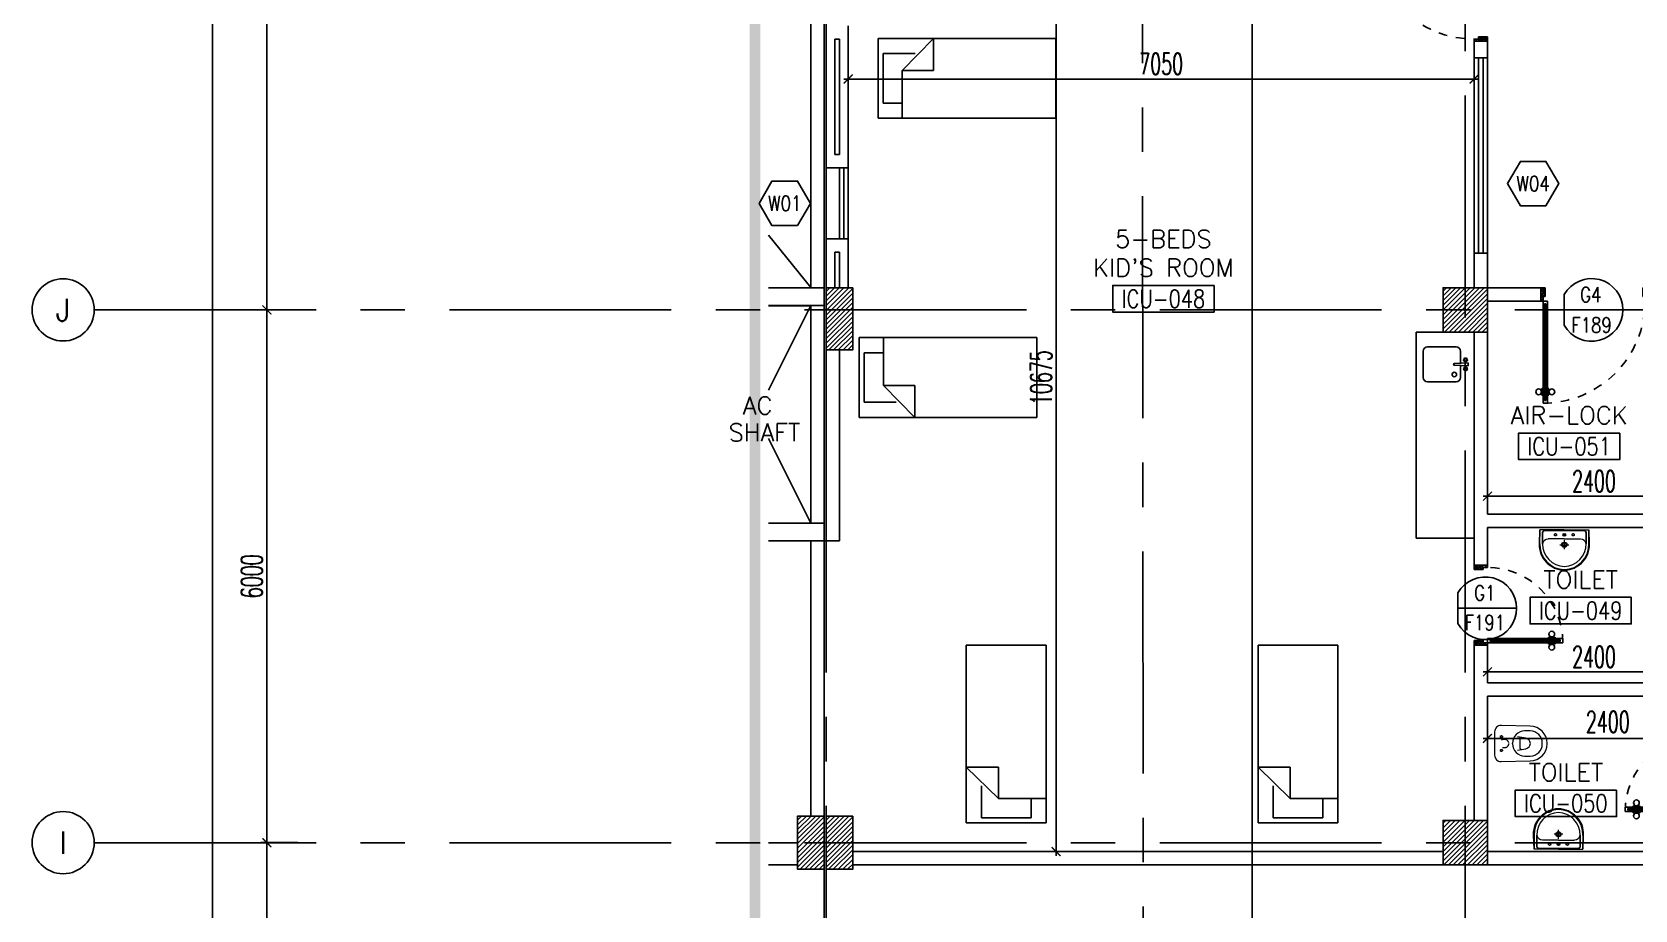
# Model space of a CAD drawing. Extents: x 276011.4 to 276105.3, y 57291.9 to 57371.4.
# Drawn here: x 276011.43 to 276029.49, y 57329.23 to 57339.11 of the extents above; entities that cross this region are included whole.
import ezdxf
from ezdxf.enums import TextEntityAlignment as Align

# ---------------------------------------------------------------- set-up
doc = ezdxf.new("R2010")
doc.units = 0
doc.header["$MEASUREMENT"] = 0
doc.header["$PDMODE"] = 34
for name, pattern in [('CENTER2', [1.125, 0.75, -0.125, 0.125, -0.125]), ('CENTERX2', [4, 2.5, -0.5, 0.5, -0.5]), ('DASHED', [0.75, 0.5, -0.25]), ('HIDDEN', [0.375, 0.25, -0.125]), ('HIDDEN2', [0.1875, 0.125, -0.0625])]:
    doc.linetypes.add(name, pattern=pattern)
doc.layers.get('0').update_dxf_attribs({"linetype": 'CONTINUOUS'})
doc.layers.get('DEFPOINTS').update_dxf_attribs({"linetype": 'CONTINUOUS'})
for name, color, linetype in [('AX-CR', 2, 'CONTINUOUS'), ('AX-DIM', 4, 'CONTINUOUS'), ('AX-TXT', 2, 'CONTINUOUS'), ('AXES', 11, 'CENTERX2'), ('COL', 5, 'CONTINUOUS'), ('DIM', 4, 'CONTINUOUS'), ('DOOR', 7, 'CONTINUOUS'), ('DOOR-CR', 2, 'CONTINUOUS'), ('DOOR-NO', 3, 'CONTINUOUS'), ('ELEV', 2, 'CONTINUOUS'), ('FIX', 3, 'CONTINUOUS'), ('FUR', 4, 'CONTINUOUS'), ('HAT', 8, 'CONTINUOUS'), ('INSUL', 4, 'CONTINUOUS'), ('NON-MEDICAL', 5, 'CONTINUOUS'), ('RM-BOX', 4, 'CONTINUOUS'), ('RM-NAME', 2, 'CONTINUOUS'), ('RM-NO', 2, 'CONTINUOUS'), ('ROOF', 7, 'CONTINUOUS'), ('SHAFT', 3, 'CONTINUOUS'), ('SUNI-FUR', 11, 'CONTINUOUS'), ('WALL', 2, 'CONTINUOUS'), ('WIN', 3, 'CONTINUOUS'), ('WIN-BOX', 4, 'CONTINUOUS'), ('WIN-NO', 5, 'CONTINUOUS')]:
    doc.layers.add(name, color=color, linetype=linetype)
doc.styles.add('ROMANS', font='ROMANS.shx', dxfattribs={"width": 0.6})
doc.dimstyles.new('STANDARD in', dxfattribs={"dimtxt": 0.24, "dimasz": 0.1, "dimexe": 0.07, "dimexo": 0.05, "dimgap": 0.05, "dimtad": 1, "dimdec": 0, "dimlfac": 1000, "dimzin": 0, "dimdsep": 46, "dimtxsty": 'ROMANS', "dimblk": 'ARCHTICK', "dimcen": 0.05, "dimdle": 0.05, "dimclrd": 4, "dimclre": 4, "dimclrt": 2, "dimadec": 0, "dimazin": 0, "dimtfac": 1, "dimtdec": 0, "dimtmove": 2, "dimatfit": 3, "dimfxl": 0, "dimtolj": 1, "dimtzin": 0, "dimarcsym": 0})

# ---------------------------------------------------------------- blocks, each defined once
blk = doc.blocks.new('*X83')
at = {"color": 0}
for p, q in [((73379, 149535), (73834, 149990)), ((73379, 149588), (73781, 149990)), ((73379, 149641), (73728, 149990)), ((73379, 149694), (73675, 149990)), ((73379, 149747), (73622, 149990)), ((73379, 149800), (73569, 149990)), ((73379, 149853), (73516, 149990)), ((73379, 149906), (73463, 149990)), ((73379, 149959), (73410, 149990)), ((73387, 149490), (73879, 149982)), ((73440, 149490), (73879, 149929)), ((73493, 149490), (73879, 149876)), ((73546, 149490), (73879, 149822)), ((73599, 149490), (73879, 149769)), ((73653, 149490), (73879, 149716)), ((73706, 149490), (73879, 149663)), ((73759, 149490), (73879, 149610)), ((73812, 149490), (73879, 149557)), ((73865, 149490), (73879, 149504))]:
    blk.add_line(p, q, dxfattribs=at)
blk = doc.blocks.new('*X82')
at = {"color": 0}
for p, q in [((73379, 155527), (73842, 155990)), ((73379, 155580), (73789, 155990)), ((73379, 155633), (73736, 155990)), ((73379, 155686), (73683, 155990)), ((73379, 155739), (73629, 155990)), ((73379, 155793), (73576, 155990)), ((73379, 155846), (73523, 155990)), ((73379, 155899), (73470, 155990)), ((73379, 155952), (73417, 155990)), ((73395, 155490), (73879, 155974)), ((73448, 155490), (73879, 155921)), ((73501, 155490), (73879, 155868)), ((73554, 155490), (73879, 155815)), ((73607, 155490), (73879, 155762)), ((73660, 155490), (73879, 155709)), ((73713, 155490), (73879, 155656)), ((73766, 155490), (73879, 155603)), ((73819, 155490), (73879, 155550)), ((73872, 155490), (73879, 155497))]:
    blk.add_line(p, q, dxfattribs=at)
blk = doc.blocks.new('AXL')
at = {"layer": 'AX-CR'}
blk.add_circle((-350, 0), 350, dxfattribs=at)
at = {"layer": 'AX-TXT', "style": 'ROMANS'}
blk.add_attdef('AX', text='', height=250, dxfattribs=at).set_placement((-350, 0), align=Align.MIDDLE)
blk = doc.blocks.new('_ARCHTICK')
at = {"color": 0, "linetype": 'ByBlock', "const_width": 0.15}
blk.add_lwpolyline([(-0.5, -0.5), (0.5, 0.5)], dxfattribs=at)
blk = doc.blocks.new('*D126')
at = {"layer": 'AX-DIM', "color": 4, "lineweight": -2, "ltscale": 0.3}
for p, q in [((276013.466, 57298.463), (276013.466, 57357.883)), ((276017.488, 57357.833), (276013.396, 57357.833)), ((276018.167, 57298.513), (276013.396, 57298.513))]:
    blk.add_line(p, q, dxfattribs=at)
at = {"layer": 'DEFPOINTS', "color": 0, "ltscale": 0.3}
for p in [(276013.466, 57357.833), (276017.538, 57357.833), (276018.217, 57298.513)]:
    blk.add_point(p, dxfattribs=at)
at = {"layer": 'AX-DIM', "color": 4, "lineweight": -2, "ltscale": 0.3, "xscale": 0.1, "yscale": 0.1, "zscale": 0.1}
for p, rotation in [((276013.466, 57357.833), 90), ((276013.466, 57298.513), 270)]:
    blk.add_blockref('_ARCHTICK', p, dxfattribs=dict(at, rotation=rotation))
at = {"layer": 'AX-DIM', "color": 2, "ltscale": 0.3, "insert": (276013.296, 57328.173), "char_height": 0.24, "attachment_point": 5, "rotation": 90, "style": 'ROMANS'}
blk.add_mtext('\\A1;59320', dxfattribs=at)
blk = doc.blocks.new('*D121')
at = {"layer": 'AX-DIM', "color": 4, "lineweight": -2, "ltscale": 0.3}
for p, q in [((276014.428, 57343.183), (276014.008, 57343.183)), ((276014.078, 57335.933), (276014.078, 57343.233)), ((276014.428, 57335.983), (276014.008, 57335.983))]:
    blk.add_line(p, q, dxfattribs=at)
at = {"layer": 'DEFPOINTS', "color": 0, "ltscale": 0.3}
for p in [(276014.078, 57343.183), (276014.478, 57343.183), (276014.478, 57335.983)]:
    blk.add_point(p, dxfattribs=at)
at = {"layer": 'AX-DIM', "color": 4, "lineweight": -2, "ltscale": 0.3, "xscale": 0.1, "yscale": 0.1, "zscale": 0.1}
for p, rotation in [((276014.078, 57343.183), 90), ((276014.078, 57335.983), 270)]:
    blk.add_blockref('_ARCHTICK', p, dxfattribs=dict(at, rotation=rotation))
at = {"layer": 'AX-DIM', "color": 2, "ltscale": 0.3, "insert": (276013.908, 57339.583), "char_height": 0.24, "attachment_point": 5, "rotation": 90, "style": 'ROMANS'}
blk.add_mtext('\\A1;7200', dxfattribs=at)
blk = doc.blocks.new('*D120')
at = {"layer": 'AX-DIM', "color": 4, "lineweight": -2, "ltscale": 0.3}
for p, q in [((276014.428, 57335.983), (276014.008, 57335.983)), ((276014.078, 57329.933), (276014.078, 57336.033)), ((276014.428, 57329.983), (276014.008, 57329.983))]:
    blk.add_line(p, q, dxfattribs=at)
at = {"layer": 'DEFPOINTS', "color": 0, "ltscale": 0.3}
for p in [(276014.078, 57335.983), (276014.478, 57335.983), (276014.478, 57329.983)]:
    blk.add_point(p, dxfattribs=at)
at = {"layer": 'AX-DIM', "color": 4, "lineweight": -2, "ltscale": 0.3, "xscale": 0.1, "yscale": 0.1, "zscale": 0.1}
for p, rotation in [((276014.078, 57335.983), 90), ((276014.078, 57329.983), 270)]:
    blk.add_blockref('_ARCHTICK', p, dxfattribs=dict(at, rotation=rotation))
at = {"layer": 'AX-DIM', "color": 2, "ltscale": 0.3, "insert": (276013.908, 57332.983), "char_height": 0.24, "attachment_point": 5, "rotation": 90, "style": 'ROMANS'}
blk.add_mtext('\\A1;6000', dxfattribs=at)
blk = doc.blocks.new('*D119')
at = {"layer": 'AX-DIM', "color": 4, "lineweight": -2, "ltscale": 0.3}
for p, q in [((276014.428, 57329.983), (276014.008, 57329.983)), ((276014.078, 57326.333), (276014.078, 57330.033)), ((276014.428, 57326.383), (276014.008, 57326.383))]:
    blk.add_line(p, q, dxfattribs=at)
at = {"layer": 'DEFPOINTS', "color": 0, "ltscale": 0.3}
for p in [(276014.078, 57329.983), (276014.478, 57329.983), (276014.478, 57326.383)]:
    blk.add_point(p, dxfattribs=at)
at = {"layer": 'AX-DIM', "color": 4, "lineweight": -2, "ltscale": 0.3, "xscale": 0.1, "yscale": 0.1, "zscale": 0.1}
for p, rotation in [((276014.078, 57329.983), 90), ((276014.078, 57326.383), 270)]:
    blk.add_blockref('_ARCHTICK', p, dxfattribs=dict(at, rotation=rotation))
at = {"layer": 'AX-DIM', "color": 2, "ltscale": 0.3, "insert": (276013.908, 57328.183), "char_height": 0.24, "attachment_point": 5, "rotation": 90, "style": 'ROMANS'}
blk.add_mtext('\\A1;3600', dxfattribs=at)
blk = doc.blocks.new('COL50')
at = {"layer": 'COL'}
blk.add_lwpolyline([(-250, 250), (-250, -250), (250, -250), (250, 250)], close=True, dxfattribs=at)
blk = doc.blocks.new('WW1')
at = {"layer": 'WIN-BOX'}
blk.add_lwpolyline([(144, -250), (289, 0), (144, 250), (-144, 250), (-289, 0), (-144, -250)], close=True, dxfattribs=at)
at = {"layer": 'WIN-NO', "style": 'ROMANS', "width": 0.8}
blk.add_attdef('W00', text='', height=170, dxfattribs=at).set_placement((0, 0), align=Align.MIDDLE)
blk = doc.blocks.new('DD1')
at = {"layer": 'DOOR-CR'}
blk.add_line((-308, 0), (353, 0), dxfattribs=at)
blk.add_lwpolyline([(-308, -173, 3.820224), (-308, 173)], format="xyb", close=True, dxfattribs=at)
at = {"layer": 'DOOR-NO', "color": 255, "style": 'ROMANS', "width": 0.8}
for tag, p in [('G', (0, 184)), ('000', (0, -141))]:
    blk.add_attdef(tag, text='', height=204, dxfattribs=at).set_placement(p, align=Align.MIDDLE)
blk = doc.blocks.new('RM1')
at = {"layer": 'RM-BOX'}
blk.add_lwpolyline([(570, -200), (-570, -200), (-570, -500), (570, -500)], close=True, dxfattribs=at)
at = {"layer": 'RM-NAME', "style": 'ROMANS'}
for tag, p in [('ROOMNAME1', (0, 324)), ('ROOMNAME2', (0, 0))]:
    blk.add_attdef(tag, text='', height=200, dxfattribs=at).set_placement(p, align=Align.MIDDLE)
at = {"layer": 'RM-NO', "style": 'ROMANS', "width": 0.8}
blk.add_attdef('ROOMNO', text='', height=200, dxfattribs=at).set_placement((0, -350), align=Align.MIDDLE)
blk = doc.blocks.new('DOOR100')
at = {"layer": 'DOOR', "color": 0, "linetype": 'ByBlock'}
for p, q in [((-25, 1300), (-75, 1300)), ((-75, 1300), (-25, 1300)), ((-75, 1250), (-75, 1300)), ((-42, 1270), (-58, 1270)), ((-58, 1250), (-58, 1270)), ((-42, 1250), (-42, 1270)), ((-25, 1250), (-25, 1300)), ((-82, 1205), (-91, 1205)), ((-91, 1205), (-91, 1140)), ((-82, 1140), (-91, 1140)), ((-75, 1218), (-82, 1218)), ((-82, 1128), (-82, 1218)), ((-82, 1205), (-82, 1140)), ((-75, 1128), (-82, 1128)), ((-58, 1250), (-75, 1250)), ((-25, 1250), (-42, 1250)), ((-25, 1218), (-18, 1218)), ((-25, 1128), (-18, 1128)), ((-18, 1128), (-18, 1218)), ((-18, 1205), (-9, 1205)), ((-18, 1205), (-18, 1140)), ((-18, 1140), (-9, 1140)), ((-9, 1205), (-9, 1140)), ((-75, 200), (-58, 200)), ((-75, 150), (-75, 200)), ((-58, 200), (-58, 180)), ((-42, 200), (-25, 200)), ((-42, 180), (-42, 200)), ((-25, 200), (-25, 150)), ((-1200, 0), (-1200, 150)), ((-1200, 150), (-1175, 150)), ((-1200, 150), (-1200, 0)), ((-1150, 0), (-1200, 0)), ((-1175, 150), (-1175, 100)), ((-1175, 100), (-1150, 100)), ((-1150, 100), (-1150, 0)), ((-75, 150), (-25, 150)), ((-58, 180), (-42, 180)), ((-50, 100), (-50, 0)), ((-25, 100), (-50, 100)), ((-50, 0), (0, 0)), ((0, 150), (-25, 150)), ((-25, 150), (-25, 100)), ((0, 150), (0, 0))]:
    blk.add_line(p, q, dxfattribs=at)
at = {"layer": 'DOOR', "linetype": 'ByBlock'}
for p, q in [((-75, 1250), (-75, 200)), ((-58, 200), (-58, 1250)), ((-42, 200), (-42, 1250)), ((-25, 200), (-25, 1250)), ((0, 0), (0, 150))]:
    blk.add_line(p, q, dxfattribs=at)
at = {"layer": 'DOOR', "color": 9, "linetype": 'ByBlock'}
for p, q in [((-1150, 0), (-1200, 114)), ((-1150, 0), (-1200, 40)), ((-1150, 0), (-1163, 100)), ((-50, 0), (0, 114)), ((-50, 0), (-37, 100)), ((-50, 0), (0, 40))]:
    blk.add_line(p, q, dxfattribs=at)
at = {"layer": 'DOOR', "color": 0, "linetype": 'ByBlock'}
for centre in [(-124, 1173), (24, 1173)]:
    blk.add_circle(centre, 32.4, dxfattribs=at)
at = {"layer": 'DOOR', "linetype": 'HIDDEN', "ltscale": 0.5}
blk.add_arc((-25, 150), 1150, 90, 180.0001, dxfattribs=at)
at = {"layer": 'DOOR', "color": 9, "linetype": 'ByBlock'}
for centre, radius, start, end in [((-1150, 0), 154, 103.7142, 108.8947), ((-1150, 0), 134, 100.72, 111.8402), ((-1150, 0), 94.4, 90, 121.9818), ((-1150, 0), 74.4, 90, 132.2236), ((-1150, 0), 54.4, 90, 156.7926), ((-1150, 0), 34.4, 90, 180), ((-1150, 0), 14.4, 90, 180), ((-50, 0), 94.4, 58.0182, 90), ((-50, 0), 74.4, 47.7764, 90), ((-50, 0), 54.4, 23.2074, 90), ((-50, 0), 34.4, 0, 90), ((-50, 0), 14.4, 0, 90), ((-50, 0), 134, 68.1598, 79.28), ((-50, 0), 114, 64.0838, 77.3774), ((-50, 0), 154, 71.1053, 76.2858)]:
    blk.add_arc(centre, radius, start, end, dxfattribs=at)
blk = doc.blocks.new('DOOR90')
at = {"layer": 'DOOR', "color": 0, "linetype": 'ByBlock'}
for p, q in [((-150, 0), (-150, -25)), ((-150, 0), (0, 0)), ((0, -50), (0, 0)), ((-1000, -25), (-1000, -75)), ((-1000, -75), (-1000, -25)), ((-950, -25), (-1000, -25)), ((-950, -75), (-1000, -75)), ((-970, -42), (-970, -58)), ((-950, -42), (-970, -42)), ((-950, -58), (-970, -58)), ((-950, -25), (-950, -42)), ((-950, -58), (-950, -75)), ((-918, -25), (-918, -18)), ((-828, -18), (-918, -18)), ((-918, -75), (-918, -82)), ((-828, -82), (-918, -82)), ((-905, -18), (-905, -9)), ((-905, -9), (-840, -9)), ((-905, -18), (-840, -18)), ((-905, -82), (-905, -91)), ((-905, -82), (-840, -82)), ((-905, -91), (-840, -91)), ((-840, -18), (-840, -9)), ((-840, -82), (-840, -91)), ((-828, -25), (-828, -18)), ((-828, -75), (-828, -82)), ((-200, -42), (-200, -25)), ((-200, -25), (-150, -25)), ((-180, -42), (-200, -42)), ((-200, -75), (-200, -58)), ((-200, -58), (-180, -58)), ((-150, -75), (-200, -75)), ((-180, -58), (-180, -42)), ((-150, -75), (-150, -25)), ((-150, -25), (-100, -25)), ((-100, -25), (-100, -50)), ((-100, -50), (0, -50)), ((-150, -900), (-150, -875)), ((-150, -875), (-100, -875)), ((0, -900), (-150, -900)), ((-150, -900), (0, -900)), ((-100, -850), (0, -850)), ((-100, -875), (-100, -850)), ((0, -850), (0, -900))]:
    blk.add_line(p, q, dxfattribs=at)
at = {"layer": 'DOOR', "color": 9, "linetype": 'ByBlock'}
for p, q in [((0, -50), (-114, 0)), ((0, -50), (-40, 0)), ((0, -50), (-100, -37)), ((0, -850), (-114, -900)), ((0, -850), (-100, -863)), ((0, -850), (-40, -900))]:
    blk.add_line(p, q, dxfattribs=at)
at = {"layer": 'DOOR', "linetype": 'ByBlock'}
for p, q in [((-200, -25), (-950, -25)), ((-200, -42), (-950, -42)), ((-200, -58), (-950, -58)), ((-950, -75), (-200, -75))]:
    blk.add_line(p, q, dxfattribs=at)
at = {"layer": 'DOOR', "color": 0, "linetype": 'ByBlock'}
for centre in [(-873, 24), (-873, -124)]:
    blk.add_circle(centre, 32.4, dxfattribs=at)
at = {"layer": 'DOOR', "color": 9, "linetype": 'ByBlock'}
for centre, radius, start, end in [((0, -50), 154, 161.1053, 166.2858), ((0, -50), 134, 158.1598, 169.28), ((0, -50), 94.4, 148.0182, 180), ((0, -50), 74.4, 137.7764, 180), ((0, -50), 114, 154.0838, 167.3774), ((0, -50), 54.4, 113.2074, 180), ((0, -50), 34.4, 90, 180), ((0, -50), 14.4, 90, 180), ((0, -850), 154, 193.7142, 198.8947), ((0, -850), 134, 190.72, 201.8402), ((0, -850), 94.4, 180, 211.9818), ((0, -850), 74.4, 180, 222.2236), ((0, -850), 54.4, 180, 246.7926), ((0, -850), 34.4, 180, 270), ((0, -850), 14.4, 180, 270)]:
    blk.add_arc(centre, radius, start, end, dxfattribs=at)
at = {"layer": 'DOOR', "linetype": 'HIDDEN', "ltscale": 0.5}
blk.add_arc((-150, -25), 850, 180, 270, dxfattribs=at)
blk = doc.blocks.new('C11')
at = {"layer": 'HAT'}
h = blk.add_hatch(dxfattribs=at)
h.set_pattern_fill('ANSI31', color=256, scale=300, style=0)
h.set_pattern_definition([(45, (-248556.182, -75061.005), (-26.5165043, 26.5165043), [])])
h.paths.add_polyline_path([(300, 700), (0, 700), (0, 350), (300, 350)])
h.paths.add_polyline_path([(300, 350), (0, 350), (0, 0), (300, 0)])
at = {"layer": 'COL'}
blk.add_lwpolyline([(300, 700), (300, 0), (0, 0), (0, 700)], close=True, dxfattribs=at)
blk = doc.blocks.new('C5V')
at = {"layer": 'HAT'}
h = blk.add_hatch(dxfattribs=at)
h.set_pattern_fill('ANSI31', color=256, scale=300, style=0)
h.set_pattern_definition([(45, (-249196.182, -54711.005), (-26.5165043, 26.5165043), [])])
h.paths.add_polyline_path([(-20, 600), (-320, 600), (-320, 300), (-20, 300)])
h.paths.add_polyline_path([(-20, 300), (-320, 300), (-320, 0), (-20, 0)])
h = blk.add_hatch(dxfattribs=at)
h.set_pattern_fill('ANSI31', color=256, scale=300, style=0)
h.set_pattern_definition([(45, (-248876.182, -54711.005), (-26.5165043, 26.5165043), [])])
h.paths.add_polyline_path([(300, 600), (0, 600), (0, 300), (300, 300)])
h.paths.add_polyline_path([(300, 300), (0, 300), (0, 0), (300, 0)])
at = {"layer": 'COL'}
for points in [[(-20, 600), (-20, 0), (-320, 0), (-320, 600)], [(300, 600), (300, 0), (0, 0), (0, 600)]]:
    blk.add_lwpolyline(points, close=True, dxfattribs=at)
blk = doc.blocks.new('*D545')
at = {"layer": 'DEFPOINTS', "color": 0, "linetype": 'ByBlock', "ltscale": 0.3}
for p in [(276023.976, 57340.558), (276022.967, 57329.883), (276023.68, 57329.883)]:
    blk.add_point(p, dxfattribs=at)
at = {"layer": 'DIM', "color": 4, "linetype": 'ByBlock', "lineweight": -2, "ltscale": 0.3}
for p, q in [((276023.926, 57340.558), (276022.897, 57340.558)), ((276022.967, 57340.608), (276022.967, 57329.833)), ((276023.63, 57329.883), (276022.897, 57329.883))]:
    blk.add_line(p, q, dxfattribs=at)
at = {"layer": 'DIM', "color": 4, "linetype": 'ByBlock', "lineweight": -2, "ltscale": 0.3, "xscale": 0.1, "yscale": 0.1, "zscale": 0.1}
for p, rotation in [((276022.967, 57340.558), 90), ((276022.967, 57329.883), 270)]:
    blk.add_blockref('_ARCHTICK', p, dxfattribs=dict(at, rotation=rotation))
at = {"layer": 'DIM', "color": 2, "linetype": 'ByBlock', "ltscale": 0.3, "insert": (276022.797, 57335.22), "char_height": 0.24, "attachment_point": 5, "rotation": 90, "style": 'ROMANS'}
blk.add_mtext('\\A1;10675', dxfattribs=at)
blk = doc.blocks.new('*D544')
at = {"layer": 'DEFPOINTS', "color": 0, "linetype": 'ByBlock', "ltscale": 0.3}
for p in [(276027.675, 57338.764), (276020.625, 57338.583), (276020.625, 57338.383)]:
    blk.add_point(p, dxfattribs=at)
at = {"layer": 'DIM', "color": 4, "linetype": 'ByBlock', "lineweight": -2, "ltscale": 0.3}
for p, q in [((276027.725, 57338.583), (276020.575, 57338.583)), ((276020.625, 57338.433), (276020.625, 57338.653)), ((276027.675, 57338.714), (276027.675, 57338.513))]:
    blk.add_line(p, q, dxfattribs=at)
at = {"layer": 'DIM', "color": 4, "linetype": 'ByBlock', "lineweight": -2, "ltscale": 0.3, "xscale": 0.1, "yscale": 0.1, "zscale": 0.1, "rotation": 180}
blk.add_blockref('_ARCHTICK', (276020.625, 57338.583), dxfattribs=at)
at = {"layer": 'DIM', "color": 4, "linetype": 'ByBlock', "lineweight": -2, "ltscale": 0.3, "xscale": 0.1, "yscale": 0.1, "zscale": 0.1}
blk.add_blockref('_ARCHTICK', (276027.675, 57338.583), dxfattribs=at)
at = {"layer": 'DIM', "color": 2, "linetype": 'ByBlock', "ltscale": 0.3, "insert": (276024.15, 57338.753), "char_height": 0.24, "attachment_point": 5, "style": 'ROMANS'}
blk.add_mtext('\\A1;7050', dxfattribs=at)
blk = doc.blocks.new('*D509')
at = {"layer": 'DEFPOINTS', "color": 0, "linetype": 'ByBlock', "ltscale": 0.3}
for p in [(276027.825, 57334.155), (276030.225, 57334.156), (276030.225, 57333.885)]:
    blk.add_point(p, dxfattribs=at)
at = {"layer": 'DIM', "color": 4, "linetype": 'ByBlock', "lineweight": -2, "ltscale": 0.3}
for p, q in [((276027.825, 57334.105), (276027.825, 57333.815)), ((276030.225, 57334.106), (276030.225, 57333.815)), ((276027.775, 57333.885), (276030.275, 57333.885))]:
    blk.add_line(p, q, dxfattribs=at)
at = {"layer": 'DIM', "color": 4, "linetype": 'ByBlock', "lineweight": -2, "ltscale": 0.3, "xscale": 0.1, "yscale": 0.1, "zscale": 0.1, "rotation": 180}
blk.add_blockref('_ARCHTICK', (276027.825, 57333.885), dxfattribs=at)
at = {"layer": 'DIM', "color": 4, "linetype": 'ByBlock', "lineweight": -2, "ltscale": 0.3, "xscale": 0.1, "yscale": 0.1, "zscale": 0.1}
blk.add_blockref('_ARCHTICK', (276030.225, 57333.885), dxfattribs=at)
at = {"layer": 'DIM', "color": 2, "linetype": 'ByBlock', "ltscale": 0.3, "insert": (276029.025, 57334.055), "char_height": 0.24, "attachment_point": 5, "style": 'ROMANS'}
blk.add_mtext('\\A1;2400', dxfattribs=at)
blk = doc.blocks.new('*D506')
at = {"layer": 'DEFPOINTS', "color": 0, "linetype": 'ByBlock', "ltscale": 0.3}
for p in [(276027.825, 57331.97), (276027.825, 57331.906), (276030.225, 57331.97)]:
    blk.add_point(p, dxfattribs=at)
at = {"layer": 'DIM', "color": 4, "linetype": 'ByBlock', "lineweight": -2, "ltscale": 0.3}
for p, q in [((276030.275, 57331.906), (276027.775, 57331.906)), ((276027.825, 57331.92), (276027.825, 57331.836)), ((276030.225, 57331.92), (276030.225, 57331.836))]:
    blk.add_line(p, q, dxfattribs=at)
at = {"layer": 'DIM', "color": 4, "linetype": 'ByBlock', "lineweight": -2, "ltscale": 0.3, "xscale": 0.1, "yscale": 0.1, "zscale": 0.1, "rotation": 180}
blk.add_blockref('_ARCHTICK', (276027.825, 57331.906), dxfattribs=at)
at = {"layer": 'DIM', "color": 4, "linetype": 'ByBlock', "lineweight": -2, "ltscale": 0.3, "xscale": 0.1, "yscale": 0.1, "zscale": 0.1}
blk.add_blockref('_ARCHTICK', (276030.225, 57331.906), dxfattribs=at)
at = {"layer": 'DIM', "color": 2, "linetype": 'ByBlock', "ltscale": 0.3, "insert": (276029.025, 57332.076), "char_height": 0.24, "attachment_point": 5, "style": 'ROMANS'}
blk.add_mtext('\\A1;2400', dxfattribs=at)
blk = doc.blocks.new('*D504')
at = {"layer": 'DEFPOINTS', "color": 0, "linetype": 'ByBlock', "ltscale": 0.3}
for p in [(276027.825, 57331.532), (276030.225, 57331.532), (276027.825, 57331.157)]:
    blk.add_point(p, dxfattribs=at)
at = {"layer": 'DIM', "color": 4, "linetype": 'ByBlock', "lineweight": -2, "ltscale": 0.3}
for p, q in [((276027.825, 57331.482), (276027.825, 57331.087)), ((276030.225, 57331.482), (276030.225, 57331.087)), ((276030.275, 57331.157), (276027.775, 57331.157))]:
    blk.add_line(p, q, dxfattribs=at)
at = {"layer": 'DIM', "color": 4, "linetype": 'ByBlock', "lineweight": -2, "ltscale": 0.3, "xscale": 0.1, "yscale": 0.1, "zscale": 0.1, "rotation": 180}
blk.add_blockref('_ARCHTICK', (276027.825, 57331.157), dxfattribs=at)
at = {"layer": 'DIM', "color": 4, "linetype": 'ByBlock', "lineweight": -2, "ltscale": 0.3, "xscale": 0.1, "yscale": 0.1, "zscale": 0.1}
blk.add_blockref('_ARCHTICK', (276030.225, 57331.157), dxfattribs=at)
at = {"layer": 'DIM', "color": 2, "linetype": 'ByBlock', "ltscale": 0.3, "insert": (276029.18, 57331.343), "char_height": 0.24, "attachment_point": 5, "style": 'ROMANS'}
blk.add_mtext('\\A1;2400', dxfattribs=at)
blk = doc.blocks.new('WC1')
at = {"layer": 'FIX', "lineweight": 20}
for p, q in [((-210, 204), (-538, 194)), ((-727, 5), (-727, -5)), ((-674, 5), (-674, -5)), ((-534, 24), (-540, 0)), ((-540, 0), (-534, -24)), ((-475, 141), (-538, 141)), ((-395, 76), (-490, 60)), ((-339, 5), (-339, -5)), ((-538, -141), (-475, -141)), ((-490, -60), (-395, -76)), ((-538, -194), (-210, -204))]:
    blk.add_line(p, q, dxfattribs=at)
at = {"layer": 'FIX', "linetype": 'Continuous', "lineweight": 20}
blk.add_line((-420, -47), (-420, 45), dxfattribs=at)
at = {"layer": 'FIX', "lineweight": 20}
blk.add_lwpolyline([(-213, -204), (-210, -204, 0.414214), (-137, -131), (-137, 0), (-137, 131, 0.414214), (-210, 204)], format="xyb", dxfattribs=at)
at = {"layer": 'FIX', "linetype": 'HIDDEN2', "lineweight": 20, "ltscale": 0.3}
blk.add_circle((-245, 0), 49.8, dxfattribs=at)
at = {"layer": 'FIX', "linetype": 'HIDDEN', "lineweight": 20, "ltscale": 0.05}
for centre in [(-213, 78), (-213, -77)]:
    blk.add_circle(centre, 11.6, dxfattribs=at)
at = {"layer": 'FIX', "lineweight": 20}
for centre, radius, start, end in [((-538, 5), 189, 90, 180), ((-538, 5), 136, 90, 180), ((-473, -7), 68.2, 128.9242, 152.8468), ((-464, -18), 82, 108.496, 128.9242), ((-475, 5), 136, 360, 90), ((-538, -5), 189, 180, 270), ((-538, -5), 136, 180, 270), ((-473, 7), 68.2, 207.1532, 231.0758), ((-464, 18), 82, 231.0758, 251.504), ((-475, -5), 136, 270, 0)]:
    blk.add_arc(centre, radius, start, end, dxfattribs=at)
at = {"layer": 'FIX', "linetype": 'Continuous', "lineweight": 20}
for centre, start, end in [((-443, 46), 357.6662, 91.6121), ((-442, -46), 268.3879, 2.3338)]:
    blk.add_arc(centre, 22.3, start, end, dxfattribs=at)
blk = doc.blocks.new('LAV1')
at = {"layer": 'FIX', "linetype": 'ByBlock', "ltscale": 0.3}
for p, q in [((-280, 210), (-275, 50)), ((-245, 210), (-245, 85)), ((245, 210), (245, 85)), ((280, 210), (275, 50)), ((0, 60), (-220, 60)), ((0, 60), (220, 60))]:
    blk.add_line(p, q, dxfattribs=at)
at = {"layer": 'FIX', "linetype": 'Continuous', "lineweight": 20}
for p, q in [((-275, 210), (-275, 50)), ((275, 210), (275, 50)), ((0, 50), (-275, 50)), ((0, 50), (-252, 50)), ((0, 155), (-181, 155)), ((0, 155), (181, 155)), ((0, 50), (252, 50)), ((0, 50), (275, 50))]:
    blk.add_line(p, q, dxfattribs=at)
at = {"layer": 'FIX', "linetype": 'DASHED', "lineweight": 20, "ltscale": 0.05}
for p, q in [((50, 220), (-50, 220)), ((0, 170), (0, 270)), ((0, 170), (0, 270))]:
    blk.add_line(p, q, dxfattribs=at)
at = {"layer": 'FIX', "lineweight": 20}
for p, q in [((16, 107), (-15, 107)), ((0, 92), (0, 123))]:
    blk.add_line(p, q, dxfattribs=at)
for centre, radius in [((0, 220), 29.5), ((0, 220), 22.5), ((0, 107), 15.5)]:
    blk.add_circle(centre, radius, dxfattribs=at)
at = {"layer": 'FIX', "linetype": 'HIDDEN', "lineweight": 20, "ltscale": 0.05}
for centre in [(-100, 107), (100, 107)]:
    blk.add_circle(centre, 12.4, dxfattribs=at)
at = {"layer": 'FIX', "linetype": 'ByBlock', "ltscale": 0.3}
for centre, radius, start, end in [((7, 220), 287, 91.3776, 182.0064), ((-7, 220), 287, 357.9936, 88.6224), ((-220, 85), 24.9, 179.7021, 269.9486), ((220, 85), 24.9, 270.0514, 0.2979)]:
    blk.add_arc(centre, radius, start, end, dxfattribs=at)
at = {"layer": 'FIX', "linetype": 'Continuous', "lineweight": 20}
for centre, radius, start, end in [((8, 217), 283, 91.6988, 181.351), ((8, 212), 253, 91.7328, 180.4884), ((-8, 217), 283, 358.649, 88.3012), ((-8, 212), 253, 359.5116, 88.2672), ((-179, 222), 66.9, 190.2006, 268.0786), ((179, 222), 66.9, 271.9214, 349.7994)]:
    blk.add_arc(centre, radius, start, end, dxfattribs=at)

msp = doc.modelspace()

# ---------------------------------------------------------------- linework, layer by layer
at = {"layer": 'AXES'}
for p, q in [((276027.5755, 57291.8986), (276027.5755, 57370.7113)), ((276020.3555, 57291.8986), (276020.3555, 57370.3613)), ((276020.3755, 57291.8986), (276020.3755, 57370.3613)), ((276023.9755, 57298.7629), (276023.9217, 57357.5829)), ((276012.1331, 57335.9829), (276036.5755, 57335.9829)), ((276012.1331, 57329.9829), (276036.5755, 57329.9829))]:
    msp.add_line(p, q, dxfattribs=at)
at = {"layer": 'COL'}
for points in [[(276019.729, 57336.2329), (276020.3555, 57336.2329), (276020.3555, 57336.0329), (276019.729, 57336.0329)], [(276019.729, 57333.5829), (276020.3555, 57333.5829), (276020.3555, 57333.3829), (276019.729, 57333.3829)]]:
    msp.add_lwpolyline(points, dxfattribs=at)
at = {"layer": 'ELEV', "linetype": 'CENTER2', "const_width": 0.12}
msp.add_lwpolyline([(276019.5748, 57297.3867), (276019.5748, 57361.2249)], dxfattribs=at)
at = {"layer": 'FUR'}
for p, q in [((276020.9626, 57339.0411), (276022.9626, 57339.0411)), ((276020.9626, 57338.1411), (276020.9626, 57339.0411)), ((276021.2343, 57338.68), (276021.5877, 57339.0411)), ((276021.5877, 57339.0411), (276021.5877, 57338.68)), ((276022.9626, 57339.0411), (276022.9626, 57338.1411)), ((276021.0181, 57338.869), (276021.3778, 57338.869)), ((276021.0181, 57338.311), (276021.0181, 57338.869)), ((276021.2343, 57338.68), (276021.5877, 57338.68)), ((276021.2343, 57338.1411), (276021.2343, 57338.68)), ((276021.2343, 57338.311), (276021.0181, 57338.311)), ((276022.9626, 57338.1411), (276020.9626, 57338.1411)), ((276022.7494, 57335.6704), (276020.7494, 57335.6704)), ((276020.7494, 57335.6704), (276020.7494, 57334.7704)), ((276020.8048, 57335.5005), (276020.8048, 57334.9426)), ((276021.021, 57335.5005), (276020.8048, 57335.5005)), ((276021.021, 57335.6704), (276021.021, 57335.1316)), ((276022.7494, 57334.7704), (276022.7494, 57335.6704)), ((276021.021, 57335.1316), (276021.3744, 57335.1316)), ((276021.021, 57335.1316), (276021.3744, 57334.7704)), ((276021.3744, 57334.7704), (276021.3744, 57335.1316)), ((276020.8048, 57334.9426), (276021.1645, 57334.9426)), ((276020.7494, 57334.7704), (276022.7494, 57334.7704)), ((276021.9549, 57330.2073), (276021.9549, 57332.2073)), ((276021.9549, 57332.2073), (276022.8549, 57332.2073)), ((276022.8549, 57332.2073), (276022.8549, 57330.2073)), ((276025.241, 57330.2073), (276025.241, 57332.2073)), ((276025.241, 57332.2073), (276026.141, 57332.2073)), ((276026.141, 57332.2073), (276026.141, 57330.2073)), ((276021.9549, 57330.8323), (276022.3161, 57330.8323)), ((276022.3161, 57330.4789), (276021.9549, 57330.8323)), ((276022.3161, 57330.4789), (276022.3161, 57330.8323)), ((276025.241, 57330.8323), (276025.6021, 57330.8323)), ((276025.6021, 57330.4789), (276025.241, 57330.8323)), ((276025.6021, 57330.4789), (276025.6021, 57330.8323)), ((276022.1271, 57330.2627), (276022.1271, 57330.6224)), ((276022.8549, 57330.4789), (276022.3161, 57330.4789)), ((276022.685, 57330.4789), (276022.685, 57330.2627)), ((276025.4132, 57330.2627), (276025.4132, 57330.6224)), ((276026.141, 57330.4789), (276025.6021, 57330.4789)), ((276025.9711, 57330.4789), (276025.9711, 57330.2627)), ((276022.685, 57330.2627), (276022.1271, 57330.2627)), ((276025.9711, 57330.2627), (276025.4132, 57330.2627)), ((276022.8549, 57330.2073), (276021.9549, 57330.2073)), ((276026.141, 57330.2073), (276025.241, 57330.2073))]:
    msp.add_line(p, q, dxfattribs=at)
at = {"layer": 'INSUL'}
for p, q in [((276020.4755, 57337.7329), (276020.4755, 57339.0329)), ((276020.4755, 57339.0329), (276020.5255, 57339.0329)), ((276020.5255, 57337.7329), (276020.5255, 57339.0329)), ((276020.4755, 57337.7329), (276020.5255, 57337.7329)), ((276020.4755, 57336.6329), (276020.4755, 57336.2329)), ((276020.4755, 57336.6329), (276020.5255, 57336.6329)), ((276020.5255, 57336.6329), (276020.5255, 57336.2329))]:
    msp.add_line(p, q, dxfattribs=at)
at = {"layer": 'NON-MEDICAL'}
for p, q in [((276027.3206, 57335.7329), (276027.0206, 57335.7329)), ((276027.0206, 57335.7329), (276027.0206, 57333.412)), ((276027.1001, 57335.5158), (276027.1001, 57335.2228)), ((276027.4711, 57335.5656), (276027.15, 57335.5656)), ((276027.5209, 57335.3793), (276027.5209, 57335.5158)), ((276027.6091, 57335.3853), (276027.4539, 57335.3793)), ((276027.6091, 57335.3533), (276027.4539, 57335.3593)), ((276027.5209, 57335.2228), (276027.5209, 57335.3593)), ((276027.6091, 57335.3533), (276027.6091, 57335.3853)), ((276027.15, 57335.173), (276027.4711, 57335.173)), ((276027.6706, 57333.412), (276027.0206, 57333.412))]:
    msp.add_line(p, q, dxfattribs=at)
for centre, radius in [((276027.5781, 57335.4191), 0.0217), ((276027.5781, 57335.3195), 0.0217), ((276027.5781, 57335.4191), 0.014), ((276027.5781, 57335.3195), 0.014), ((276027.4515, 57335.2548), 0.0255)]:
    msp.add_circle(centre, radius, dxfattribs=at)
for centre, radius, start, end in [((276027.15, 57335.5158), 0.0499, 90, 180), ((276027.4711, 57335.5158), 0.0499, 0, 90), ((276027.4539, 57335.3693), 0.00997, 90, 270), ((276027.15, 57335.2228), 0.0499, 180, 270), ((276027.4711, 57335.2228), 0.0499, 270, 0)]:
    msp.add_arc(centre, radius, start, end, dxfattribs=at)
at = {"layer": 'ROOF'}
for p, q in [((276020.2055, 57336.2329), (276020.2055, 57347.7829)), ((276020.3555, 57336.2329), (276020.3555, 57347.7779))]:
    msp.add_line(p, q, dxfattribs=at)
at = {"layer": 'SHAFT'}
for p, q in [((276020.2055, 57336.2343), (276019.729, 57336.8257)), ((276020.2055, 57336.0329), (276019.729, 57335.0799)), ((276019.729, 57334.5359), (276020.2055, 57333.5829))]:
    msp.add_line(p, q, dxfattribs=at)
at = {"layer": 'SUNI-FUR', "linetype": 'Continuous'}
msp.add_line((276025.1755, 57298.7629), (276025.1755, 57357.5829), dxfattribs=at)
at = {"layer": 'WALL'}
for p, q in [((276020.3755, 57337.5829), (276020.3755, 57339.1829)), ((276020.6255, 57337.5829), (276020.6255, 57339.1829)), ((276027.6755, 57339.0079), (276027.8255, 57339.0079)), ((276027.6755, 57338.8204), (276027.8255, 57338.8204)), ((276020.3755, 57337.5829), (276020.6255, 57337.5829)), ((276020.3755, 57336.7829), (276020.6255, 57336.7829)), ((276020.3755, 57336.2329), (276020.3755, 57336.7829)), ((276020.6255, 57336.2329), (276020.6255, 57336.7829)), ((276020.2055, 57333.5829), (276020.2055, 57336.0329)), ((276020.3555, 57333.5829), (276020.3555, 57336.0329)), ((276020.3755, 57333.3829), (276020.3755, 57335.7329)), ((276027.6755, 57333.1079), (276027.6755, 57335.7329)), ((276027.8255, 57333.6829), (276027.8255, 57335.7329)), ((276020.5255, 57333.3829), (276020.5255, 57335.5329)), ((276027.8255, 57333.1079), (276027.8255, 57333.5329)), ((276020.2055, 57330.2829), (276020.2055, 57333.3829)), ((276020.3555, 57330.2329), (276020.3555, 57333.3829)), ((276027.6755, 57330.2329), (276027.6755, 57332.2079)), ((276027.8255, 57331.7829), (276027.8255, 57332.2079)), ((276027.8255, 57330.2329), (276027.8255, 57331.6329)), ((276019.729, 57329.9829), (276020.0555, 57329.9829)), ((276019.729, 57329.7329), (276020.0555, 57329.7329)), ((276027.3255, 57329.8829), (276020.6755, 57329.8829)), ((276027.3255, 57329.7329), (276020.6755, 57329.7329))]:
    msp.add_line(p, q, dxfattribs=at)
at = {"layer": 'WALL', "linetype": 'ByBlock'}
for p, q in [((276027.6755, 57338.8204), (276027.6755, 57339.0079)), ((276027.8255, 57338.8204), (276027.8255, 57339.0079)), ((276027.8255, 57336.6204), (276027.6755, 57336.6204)), ((276027.6755, 57336.6204), (276027.6755, 57336.2329)), ((276027.8255, 57336.6204), (276027.8255, 57336.2329)), ((276027.8255, 57336.2329), (276028.4255, 57336.2329)), ((276028.4255, 57336.0829), (276028.4255, 57336.2329)), ((276027.8255, 57336.0829), (276028.4255, 57336.0829)), ((276027.8255, 57333.6829), (276030.2255, 57333.6829)), ((276027.8255, 57333.5329), (276030.2255, 57333.5329)), ((276020.3555, 57333.3829), (276020.5255, 57333.3829)), ((276027.8255, 57333.1079), (276027.6755, 57333.1079)), ((276027.8255, 57332.2079), (276027.6755, 57332.2079)), ((276027.8255, 57331.7829), (276030.2255, 57331.7829)), ((276027.8255, 57331.6329), (276030.2255, 57331.6329)), ((276027.8255, 57329.8829), (276030.2255, 57329.8829)), ((276027.8255, 57329.7329), (276030.3755, 57329.7329))]:
    msp.add_line(p, q, dxfattribs=at)
at = {"layer": 'WALL', "linetype": 'ByBlock', "ltscale": 0.3}
for points in [[(276020.6755, 57336.2329), (276020.3755, 57336.2329), (276020.3755, 57335.5329), (276020.6755, 57335.5329)], [(276027.8255, 57336.2329), (276027.3255, 57336.2329), (276027.3255, 57335.7329), (276027.8255, 57335.7329)], [(276020.3555, 57329.6829), (276020.0555, 57329.6829), (276020.0555, 57330.2829), (276020.3555, 57330.2829)], [(276020.6755, 57330.2829), (276020.3755, 57330.2829), (276020.3755, 57329.6829), (276020.6755, 57329.6829)], [(276027.3255, 57329.7329), (276027.8255, 57329.7329), (276027.8255, 57330.2329), (276027.3255, 57330.2329)]]:
    msp.add_lwpolyline(points, close=True, dxfattribs=at)
msp.add_lwpolyline([(276019.729, 57336.0285), (276020.2055, 57336.0285), (276020.2055, 57333.5829), (276019.729, 57333.5829)], dxfattribs=at)
at = {"layer": 'WIN', "linetype": 'ByBlock'}
for p, q in [((276027.6755, 57338.8204), (276027.6755, 57336.6204)), ((276027.7255, 57338.8204), (276027.7255, 57336.6204)), ((276027.7755, 57338.8204), (276027.7755, 57336.6204)), ((276027.8255, 57338.8204), (276027.8255, 57336.6204))]:
    msp.add_line(p, q, dxfattribs=at)
at = {"layer": 'WIN'}
for p, q in [((276020.3755, 57337.5829), (276020.3755, 57336.7829)), ((276020.5255, 57337.5829), (276020.5255, 57336.7829)), ((276020.5755, 57337.5829), (276020.5755, 57336.7829)), ((276020.6255, 57337.5829), (276020.6255, 57336.7829))]:
    msp.add_line(p, q, dxfattribs=at)

# ---------------------------------------------------------------- block references
at = {"layer": 'AXES', "xscale": 0.001, "yscale": 0.001, "zscale": 0.001}
for p, values in [((276012.1331, 57335.9829), {'AX': 'J'}), ((276012.1331, 57329.9829), {'AX': 'I'})]:
    msp.add_blockref('AXL', p, dxfattribs=at).add_auto_attribs(values)
at = {"layer": 'COL', "linetype": 'ByBlock', "xscale": 0.001, "yscale": 0.001, "zscale": 0.001}
for name, p in [('C11', (276020.3755, 57335.5329)), ('C5V', (276020.3755, 57329.6829))]:
    msp.add_blockref(name, p, dxfattribs=at)
at = {"layer": 'COL', "xscale": 0.001, "yscale": 0.001, "zscale": 0.001}
for p in [(276027.5755, 57335.9829), (276027.5755, 57329.9829)]:
    msp.add_blockref('COL50', p, dxfattribs=at)
at = {"layer": 'DOOR', "color": 0, "linetype": 'ByBlock', "yscale": 0.001, "zscale": 0.001}
for name, p, xscale, rotation in [('DOOR100', (276027.8255, 57340.2079), 0.001, 90), ('DOOR100', (276028.4255, 57336.2329), 0.001, 180), ('DOOR90', (276027.6755, 57332.2079), 0.001, 180), ('DOOR90', (276030.3755, 57330.3079), -0.001, 180)]:
    msp.add_blockref(name, p, dxfattribs=dict(at, xscale=xscale, rotation=rotation))
at = {"layer": 'DOOR-NO'}
ref = msp.add_blockref('DD1', (276028.9979, 57335.9829), dxfattribs=dict(at, xscale=0.001, yscale=0.001, zscale=0.001))
ref.add_attrib('G', 'G4', dxfattribs={"height": 0.17, "style": 'ROMANS', "width": 0.8}).set_placement((276028.9887, 57336.1549), align=Align.MIDDLE)
ref.add_attrib('000', 'F189', dxfattribs={"height": 0.17, "style": 'ROMANS', "width": 0.8}).set_placement((276028.9977, 57335.8122), align=Align.MIDDLE)
ref = msp.add_blockref('DD1', (276027.8006, 57332.6227), dxfattribs=dict(at, xscale=0.001, yscale=0.001, zscale=0.001))
ref.add_attrib('G', 'G1', dxfattribs={"height": 0.17, "style": 'ROMANS', "width": 0.8}).set_placement((276027.7951, 57332.7959), align=Align.MIDDLE)
ref.add_attrib('000', 'F191', dxfattribs={"height": 0.17, "style": 'ROMANS', "width": 0.8}).set_placement((276027.7951, 57332.4615), align=Align.MIDDLE)
at = {"layer": 'FIX', "linetype": 'ByBlock', "ltscale": 0.3, "xscale": 0.001, "yscale": 0.001, "zscale": 0.001, "rotation": 180}
msp.add_blockref('LAV1', (276028.6907, 57333.5579), dxfattribs=at)
at = {"layer": 'FIX', "xscale": 0.001, "yscale": 0.001, "zscale": 0.001, "rotation": 180}
msp.add_blockref('WC1', (276027.7688, 57331.0997), dxfattribs=at)
at = {"layer": 'FIX', "linetype": 'ByBlock', "ltscale": 0.3, "xscale": 0.001, "yscale": 0.001, "zscale": 0.001}
msp.add_blockref('LAV1', (276028.6245, 57329.8579), dxfattribs=at)
at = {"layer": 'HAT', "xscale": 0.001, "yscale": 0.001, "zscale": 0.001}
for name in ['*X82', '*X83']:
    msp.add_blockref(name, (275953.9463, 57180.2432), dxfattribs=at)
at = {"layer": 'RM-NAME', "xscale": 0.001, "yscale": 0.001, "zscale": 0.001}
for p, values in [((276024.1756, 57336.458), {'ROOMNO': 'ICU-048', 'ROOMNAME2': "KID'S ROOM", 'ROOMNAME1': '5-BEDS'}), ((276028.7455, 57334.7965), {'ROOMNO': 'ICU-051', 'ROOMNAME2': 'AIR-LOCK'}), ((276028.875, 57332.9461), {'ROOMNO': 'ICU-049', 'ROOMNAME2': 'TOILET'}), ((276028.7084, 57330.776), {'ROOMNO': 'ICU-050', 'ROOMNAME2': 'TOILET'})]:
    msp.add_blockref('RM1', p, dxfattribs=at).add_auto_attribs(values)
at = {"layer": 'WIN-NO', "xscale": 0.001, "yscale": 0.001, "zscale": 0.001}
for p, values in [((276028.3396, 57337.4051), {'W00': 'W04'}), ((276019.9108, 57337.1829), {'W00': 'W01'})]:
    msp.add_blockref('WW1', p, dxfattribs=at).add_auto_attribs(values)

# ---------------------------------------------------------------- texts
at = {"layer": 'RM-NAME', "style": 'ROMANS'}
for s, p in [('AC', (276019.6059, 57334.9054)), ('SHAFT', (276019.6812, 57334.603))]:
    msp.add_text(s, height=0.2, dxfattribs=at).set_placement(p, align=Align.MIDDLE)

# ---------------------------------------------------------------- dimensions: what is measured, and where the dimension line sits
at = {"layer": 'AX-DIM'}
for base, p1, p2, picture, middle in [((276013.4664, 57357.8329), (276018.2169, 57298.5129), (276017.5384, 57357.8329), '*D126', (276013.2964, 57328.1729)), ((276014.0779, 57343.1829), (276014.4779, 57335.9829), (276014.4779, 57343.1829), '*D121', (276013.9079, 57339.5829)), ((276014.0779, 57335.9829), (276014.4779, 57329.9829), (276014.4779, 57335.9829), '*D120', (276013.9079, 57332.9829)), ((276014.0779, 57329.9829), (276014.4779, 57326.3829), (276014.4779, 57329.9829), '*D119', (276013.9079, 57328.1829))]:
    dim = msp.add_linear_dim(base=base, p1=p1, p2=p2, angle=90, dimstyle='STANDARD in', dxfattribs=at)
    dim.commit()
    dim.dimension.update_dxf_attribs({"geometry": picture, "text_midpoint": middle})
at = {"layer": 'DIM', "linetype": 'ByBlock', "ltscale": 0.3}
dim = msp.add_linear_dim(base=(276022.9669, 57329.8829), p1=(276023.9763, 57340.5579), p2=(276023.6798, 57329.8829), angle=90, dimstyle='STANDARD in', dxfattribs=at)
dim.commit()
dim.dimension.update_dxf_attribs({"geometry": '*D545', "text_midpoint": (276022.7969, 57335.2204)})
for base, p1, p2, picture, middle in [((276020.6255, 57338.5829), (276027.6755, 57338.7642), (276020.6255, 57338.3829), '*D544', (276024.1505, 57338.7529)), ((276030.2255, 57333.8845), (276027.8255, 57334.1548), (276030.2255, 57334.1561), '*D509', (276029.0255, 57334.0545)), ((276027.8255, 57331.9056), (276030.2255, 57331.9704), (276027.8255, 57331.9704), '*D506', (276029.0255, 57332.0756))]:
    dim = msp.add_linear_dim(base=base, p1=p1, p2=p2, dimstyle='STANDARD in', dxfattribs=at)
    dim.commit()
    dim.dimension.update_dxf_attribs({"geometry": picture, "text_midpoint": middle})
dim = msp.add_linear_dim(base=(276027.8255, 57331.157), p1=(276030.2255, 57331.5324), p2=(276027.8255, 57331.5324), dimstyle='STANDARD in', dxfattribs=at)
dim.commit()
dim.dimension.update_dxf_attribs({"geometry": '*D504', "text_midpoint": (276029.18, 57331.3432), "dimtype": 160})

doc.saveas('drawing.dxf')
